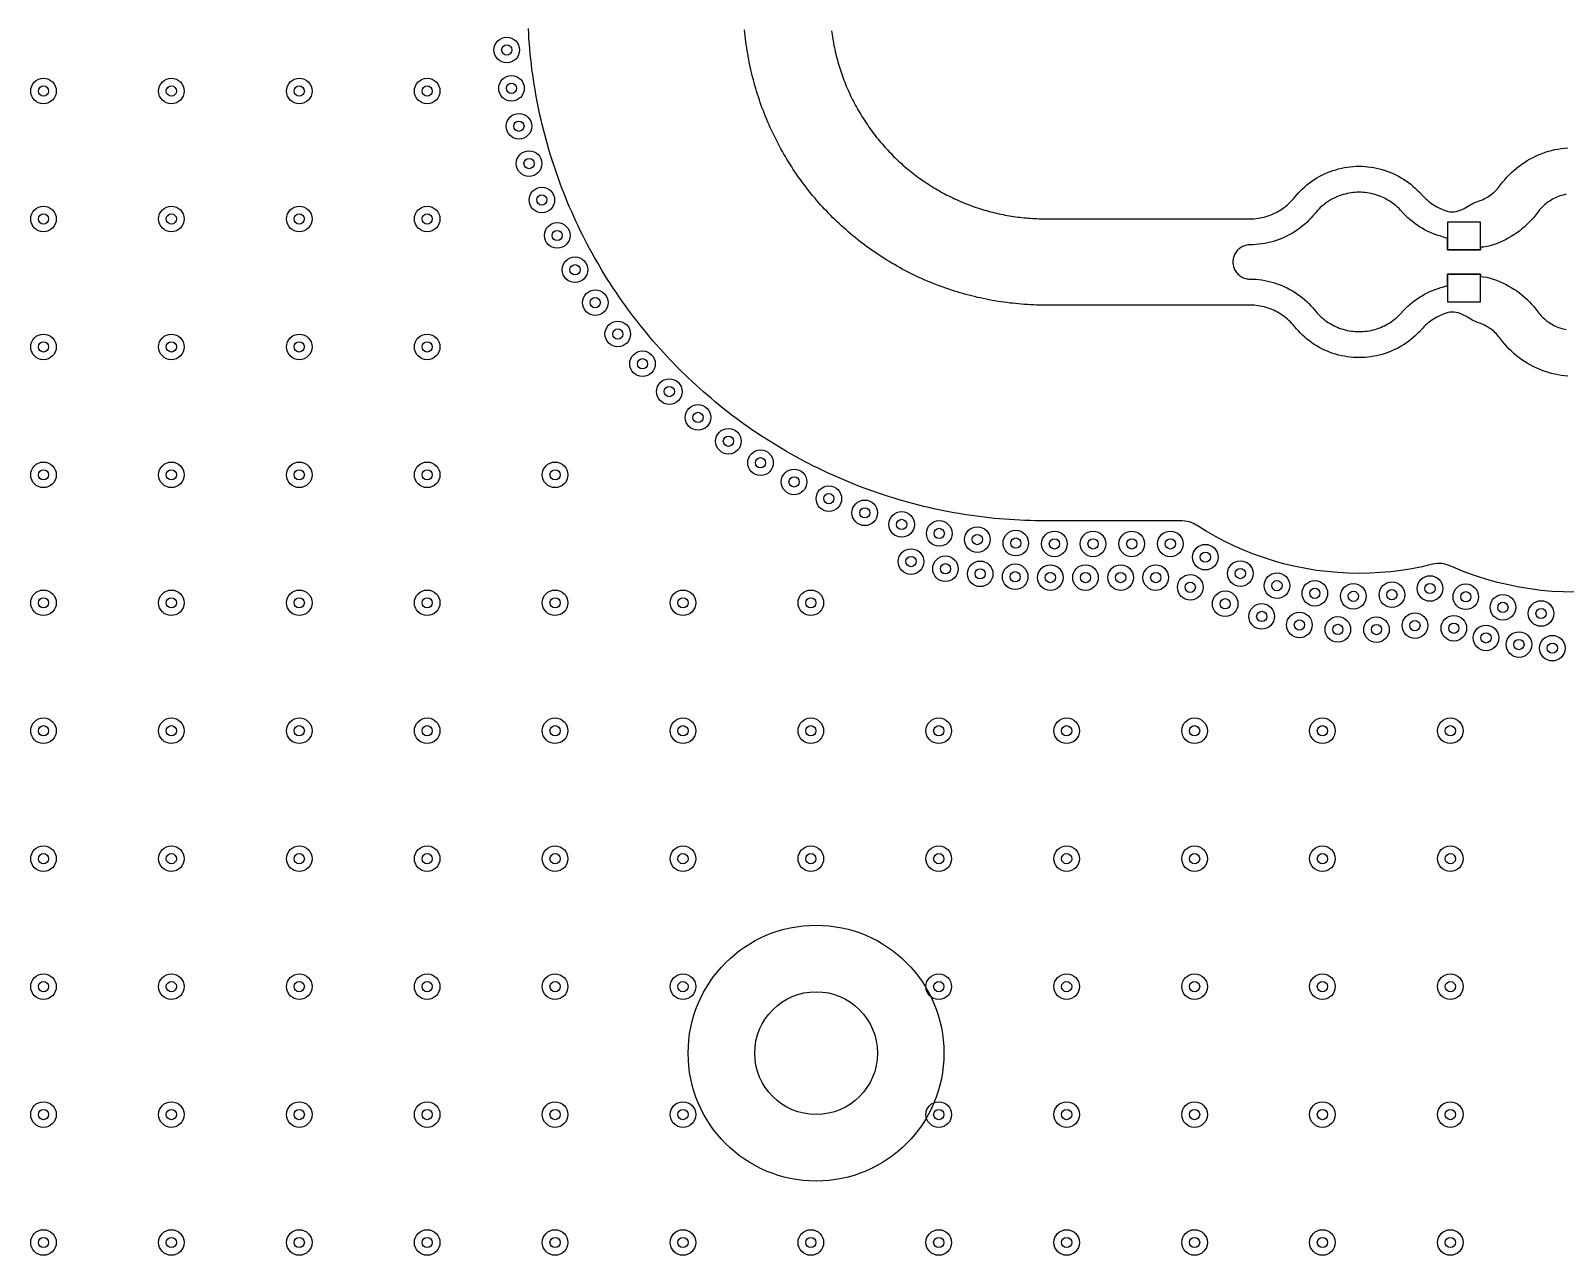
# Model space of a CAD drawing. Header units: millimetres. Extents: x 0 to 121, y -74 to 63.
# Drawn here: x 41 to 71, y -4 to 19.93 of the extents above; entities that cross this region are included whole.
import ezdxf

# ---------------------------------------------------------------- set-up
doc = ezdxf.new("R2010")
doc.units = ezdxf.units.MM
for name, color, linetype in [('MOUNT_HEAD_KEEPOUT', 6, 'Continuous'), ('MOUNT_HOLES_PTH', 1, 'Continuous'), ('RES_PADS_0402', 6, 'Continuous'), ('TOP_COPPER', 1, 'Continuous'), ('TOP_GROUND_POUR', 3, 'Continuous'), ('VIA_HOLES', 7, 'Continuous'), ('VIA_PADS', 2, 'Continuous')]:
    doc.layers.add(name, color=color, linetype=linetype)

msp = doc.modelspace()

# ---------------------------------------------------------------- linework, layer by layer
at = {"layer": 'MOUNT_HEAD_KEEPOUT'}
msp.add_circle((56.352, -0.05), 2.5, dxfattribs=at)
at = {"layer": 'MOUNT_HOLES_PTH'}
msp.add_circle((56.352, -0.05), 1.2, dxfattribs=at)
at = {"layer": 'RES_PADS_0402'}
for points in [[(68.697, 15.65), (69.337, 15.65), (69.337, 16.19), (68.697, 16.19)], [(68.697, 14.63), (69.337, 14.63), (69.337, 15.17), (68.697, 15.17)]]:
    msp.add_lwpolyline(points, close=True, dxfattribs=at)
at = {"layer": 'TOP_COPPER'}
for points in [[(71.048, 13.178), (70.983, 13.184), (70.919, 13.192), (70.856, 13.203), (70.792, 13.215), (70.729, 13.23), (70.667, 13.248), (70.606, 13.267), (70.545, 13.289), (70.485, 13.313), (70.426, 13.339), (70.367, 13.367), (70.31, 13.397), (70.254, 13.43), (70.2, 13.464), (70.146, 13.5), (70.094, 13.538), (70.043, 13.578), (69.994, 13.62), (69.947, 13.664), (69.9, 13.709), (69.856, 13.756), (69.813, 13.804), (69.772, 13.854), (69.714, 13.931), (69.694, 13.956), (69.672, 13.98), (69.65, 14.003), (69.627, 14.026), (69.604, 14.048), (69.579, 14.068), (69.554, 14.088), (69.528, 14.107), (69.502, 14.125), (69.474, 14.142), (69.447, 14.158), (69.418, 14.173), (69.389, 14.187), (69.36, 14.2), (69.33, 14.212), (69.3, 14.223), (69.27, 14.233), (69.239, 14.244), (69.209, 14.257), (69.179, 14.273), (69.149, 14.29), (69.117, 14.309), (69.085, 14.329), (69.051, 14.348), (69.017, 14.367), (68.98, 14.385), (68.942, 14.401), (68.904, 14.414), (68.864, 14.424), (68.824, 14.43), (68.785, 14.432), (68.745, 14.429), (68.706, 14.421), (68.669, 14.41), (68.632, 14.397), (68.595, 14.383), (68.559, 14.367), (68.524, 14.35), (68.489, 14.332), (68.455, 14.313), (68.421, 14.293), (68.388, 14.271), (68.356, 14.248), (68.325, 14.224), (68.295, 14.199), (68.265, 14.173), (68.237, 14.146), (68.209, 14.118), (68.144, 14.047), (68.104, 14.006), (68.063, 13.966), (68.02, 13.929), (67.976, 13.892), (67.93, 13.857), (67.884, 13.824), (67.836, 13.793), (67.787, 13.763), (67.737, 13.735), (67.686, 13.708), (67.635, 13.684), (67.582, 13.661), (67.529, 13.641), (67.475, 13.622), (67.42, 13.605), (67.365, 13.59), (67.309, 13.577), (67.253, 13.566), (67.196, 13.557), (67.139, 13.549), (67.082, 13.544), (67.025, 13.541), (66.968, 13.54), (66.91, 13.541), (66.852, 13.545), (66.794, 13.55), (66.737, 13.557), (66.679, 13.566), (66.622, 13.578), (66.566, 13.591), (66.51, 13.607), (66.454, 13.624), (66.4, 13.643), (66.346, 13.665), (66.292, 13.688), (66.24, 13.713), (66.189, 13.74), (66.138, 13.769), (66.089, 13.8), (66.041, 13.832), (65.994, 13.866), (65.948, 13.902), (65.904, 13.94), (65.86, 13.979), (65.819, 14.019), (65.779, 14.061), (65.74, 14.104), (65.678, 14.18), (65.651, 14.21), (65.623, 14.238), (65.595, 14.266), (65.565, 14.293), (65.535, 14.318), (65.503, 14.343), (65.471, 14.366), (65.438, 14.389), (65.404, 14.41), (65.37, 14.43), (65.334, 14.448), (65.298, 14.465), (65.262, 14.481), (65.225, 14.496), (65.187, 14.509), (65.149, 14.521), (65.111, 14.532), (65.072, 14.541), (65.033, 14.549), (64.994, 14.555), (64.954, 14.56), (64.914, 14.564), (64.875, 14.566), (64.835, 14.567), (60.835, 14.567), (60.776, 14.567), (60.718, 14.568), (60.66, 14.569), (60.602, 14.571), (60.543, 14.574), (60.485, 14.577), (60.427, 14.581), (60.369, 14.585), (60.311, 14.59), (60.253, 14.596), (60.195, 14.602), (60.137, 14.608), (60.079, 14.615), (60.021, 14.623), (59.963, 14.631), (59.906, 14.64), (59.848, 14.65), (59.791, 14.66), (59.733, 14.67), (59.676, 14.682), (59.619, 14.693), (59.562, 14.706), (59.505, 14.718), (59.448, 14.732), (59.392, 14.746), (59.335, 14.76), (59.279, 14.776), (59.223, 14.791), (59.167, 14.807), (59.111, 14.824), (59.055, 14.841), (59, 14.859), (58.944, 14.878), (58.889, 14.897), (58.834, 14.916), (58.779, 14.936), (58.725, 14.957), (58.671, 14.978), (58.616, 14.999), (58.562, 15.022), (58.509, 15.044), (58.455, 15.068), (58.402, 15.091), (58.349, 15.116), (58.296, 15.141), (58.244, 15.166), (58.191, 15.192), (58.139, 15.218), (58.088, 15.245), (58.036, 15.272), (57.985, 15.3), (57.934, 15.329), (57.883, 15.358), (57.833, 15.387), (57.783, 15.417), (57.733, 15.447), (57.684, 15.478), (57.635, 15.51), (57.586, 15.541), (57.537, 15.574), (57.489, 15.607), (57.441, 15.64), (57.394, 15.674), (57.346, 15.708), (57.3, 15.743), (57.253, 15.778), (57.207, 15.813), (57.161, 15.849), (57.116, 15.886), (57.07, 15.923), (57.026, 15.96), (56.981, 15.998), (56.937, 16.036), (56.894, 16.075), (56.851, 16.114), (56.808, 16.154), (56.765, 16.194), (56.723, 16.234), (56.682, 16.275), (56.64, 16.316), (56.6, 16.358), (56.559, 16.4), (56.519, 16.442), (56.48, 16.485), (56.44, 16.528), (56.402, 16.572), (56.363, 16.616), (56.326, 16.66), (56.288, 16.705), (56.251, 16.75), (56.215, 16.796), (56.179, 16.842), (56.143, 16.888), (56.108, 16.934), (56.073, 16.981), (56.039, 17.028), (56.005, 17.076), (55.972, 17.124), (55.939, 17.172), (55.907, 17.22), (55.875, 17.269), (55.843, 17.318), (55.813, 17.368), (55.782, 17.418), (55.752, 17.468), (55.723, 17.518), (55.694, 17.569), (55.666, 17.62), (55.638, 17.671), (55.61, 17.722), (55.583, 17.774), (55.557, 17.826), (55.531, 17.878), (55.506, 17.931), (55.481, 17.984), (55.457, 18.037), (55.433, 18.09), (55.41, 18.143), (55.387, 18.197), (55.365, 18.251), (55.343, 18.305), (55.322, 18.36), (55.301, 18.414), (55.281, 18.469), (55.262, 18.524), (55.243, 18.579), (55.225, 18.634), (55.207, 18.69), (55.189, 18.746), (55.173, 18.801), (55.156, 18.857), (55.141, 18.914), (55.126, 18.97), (55.111, 19.026), (55.097, 19.083), (55.084, 19.14), (55.071, 19.197), (55.059, 19.254), (55.047, 19.311), (55.036, 19.368), (55.025, 19.425), (55.015, 19.483), (55.006, 19.54), (54.997, 19.598), (54.988, 19.656), (54.981, 19.713), (54.973, 19.771), (54.967, 19.829), (54.961, 19.887), (54.955, 19.945)], [(56.653, 19.929), (56.659, 19.888), (56.665, 19.847), (56.671, 19.806), (56.678, 19.765), (56.685, 19.724), (56.693, 19.683), (56.701, 19.642), (56.709, 19.601), (56.718, 19.56), (56.727, 19.52), (56.736, 19.479), (56.746, 19.439), (56.757, 19.398), (56.768, 19.358), (56.779, 19.318), (56.79, 19.278), (56.802, 19.238), (56.815, 19.198), (56.827, 19.159), (56.841, 19.119), (56.854, 19.08), (56.868, 19.04), (56.882, 19.001), (56.897, 18.962), (56.912, 18.924), (56.928, 18.885), (56.943, 18.846), (56.96, 18.808), (56.976, 18.77), (56.993, 18.732), (57.011, 18.694), (57.028, 18.656), (57.046, 18.619), (57.065, 18.581), (57.084, 18.544), (57.103, 18.507), (57.123, 18.47), (57.142, 18.434), (57.163, 18.398), (57.183, 18.361), (57.204, 18.325), (57.226, 18.29), (57.247, 18.254), (57.27, 18.219), (57.292, 18.184), (57.315, 18.149), (57.338, 18.114), (57.361, 18.08), (57.385, 18.045), (57.409, 18.011), (57.434, 17.978), (57.458, 17.944), (57.483, 17.911), (57.509, 17.878), (57.535, 17.845), (57.561, 17.813), (57.587, 17.781), (57.614, 17.749), (57.641, 17.717), (57.668, 17.686), (57.696, 17.654), (57.724, 17.624), (57.752, 17.593), (57.781, 17.563), (57.81, 17.533), (57.839, 17.503), (57.868, 17.473), (57.898, 17.444), (57.928, 17.415), (57.958, 17.387), (57.989, 17.359), (58.02, 17.331), (58.051, 17.303), (58.082, 17.276), (58.114, 17.249), (58.146, 17.222), (58.178, 17.195), (58.211, 17.169), (58.243, 17.144), (58.276, 17.118), (58.31, 17.093), (58.343, 17.068), (58.377, 17.044), (58.411, 17.02), (58.445, 16.996), (58.479, 16.973), (58.514, 16.949), (58.549, 16.927), (58.584, 16.904), (58.619, 16.882), (58.655, 16.86), (58.691, 16.839), (58.727, 16.818), (58.763, 16.797), (58.799, 16.777), (58.836, 16.757), (58.873, 16.738), (58.91, 16.718), (58.947, 16.7), (58.984, 16.681), (59.022, 16.663), (59.059, 16.645), (59.097, 16.628), (59.135, 16.611), (59.173, 16.594), (59.212, 16.578), (59.25, 16.562), (59.289, 16.547), (59.328, 16.532), (59.367, 16.517), (59.406, 16.503), (59.445, 16.489), (59.484, 16.475), (59.524, 16.462), (59.564, 16.449), (59.603, 16.437), (59.643, 16.425), (59.683, 16.414), (59.723, 16.402), (59.764, 16.392), (59.804, 16.381), (59.844, 16.371), (59.885, 16.362), (59.926, 16.352), (59.966, 16.344), (60.007, 16.335), (60.048, 16.327), (60.089, 16.32), (60.13, 16.313), (60.171, 16.306), (60.212, 16.299), (60.253, 16.294), (60.295, 16.288), (60.336, 16.283), (60.377, 16.278), (60.419, 16.274), (60.46, 16.27), (60.502, 16.266), (60.543, 16.263), (60.585, 16.261), (60.627, 16.258), (60.668, 16.257), (60.71, 16.255), (60.751, 16.254), (60.793, 16.253), (60.835, 16.253), (64.835, 16.253), (64.875, 16.254), (64.914, 16.256), (64.954, 16.26), (64.994, 16.265), (65.033, 16.271), (65.072, 16.279), (65.111, 16.288), (65.149, 16.299), (65.187, 16.311), (65.225, 16.324), (65.262, 16.339), (65.298, 16.355), (65.334, 16.372), (65.37, 16.39), (65.404, 16.41), (65.438, 16.431), (65.471, 16.454), (65.503, 16.477), (65.535, 16.502), (65.565, 16.527), (65.595, 16.554), (65.623, 16.582), (65.651, 16.61), (65.678, 16.64), (65.74, 16.716), (65.779, 16.759), (65.819, 16.801), (65.86, 16.841), (65.904, 16.88), (65.948, 16.918), (65.994, 16.954), (66.041, 16.988), (66.089, 17.02), (66.138, 17.051), (66.189, 17.08), (66.24, 17.107), (66.292, 17.132), (66.346, 17.155), (66.4, 17.177), (66.454, 17.196), (66.51, 17.213), (66.566, 17.229), (66.622, 17.242), (66.679, 17.254), (66.737, 17.263), (66.794, 17.27), (66.852, 17.275), (66.91, 17.279), (66.968, 17.28), (67.025, 17.279), (67.082, 17.276), (67.139, 17.271), (67.196, 17.263), (67.253, 17.254), (67.309, 17.243), (67.365, 17.23), (67.42, 17.215), (67.475, 17.198), (67.529, 17.179), (67.582, 17.159), (67.635, 17.136), (67.686, 17.112), (67.737, 17.085), (67.787, 17.057), (67.836, 17.027), (67.884, 16.996), (67.93, 16.963), (67.976, 16.928), (68.02, 16.891), (68.063, 16.854), (68.104, 16.814), (68.144, 16.773), (68.209, 16.702), (68.237, 16.674), (68.265, 16.647), (68.295, 16.621), (68.325, 16.596), (68.356, 16.572), (68.388, 16.549), (68.421, 16.527), (68.455, 16.507), (68.489, 16.488), (68.524, 16.47), (68.559, 16.453), (68.595, 16.437), (68.632, 16.423), (68.669, 16.41), (68.706, 16.399), (68.745, 16.391), (68.785, 16.388), (68.824, 16.39), (68.864, 16.396), (68.904, 16.406), (68.942, 16.419), (68.98, 16.435), (69.017, 16.453), (69.051, 16.472), (69.085, 16.491), (69.117, 16.511), (69.149, 16.53), (69.179, 16.547), (69.209, 16.563), (69.239, 16.576), (69.27, 16.587), (69.3, 16.597), (69.33, 16.608), (69.36, 16.62), (69.389, 16.633), (69.418, 16.647), (69.447, 16.662), (69.474, 16.678), (69.502, 16.695), (69.528, 16.713), (69.554, 16.732), (69.579, 16.752), (69.604, 16.772), (69.627, 16.794), (69.65, 16.817), (69.672, 16.84), (69.694, 16.864), (69.714, 16.889), (69.772, 16.966), (69.813, 17.016), (69.856, 17.064), (69.9, 17.111), (69.947, 17.156), (69.994, 17.2), (70.043, 17.242), (70.094, 17.282), (70.146, 17.32), (70.2, 17.356), (70.254, 17.39), (70.31, 17.423), (70.367, 17.453), (70.426, 17.481), (70.485, 17.507), (70.545, 17.531), (70.606, 17.553), (70.667, 17.572), (70.729, 17.59), (70.792, 17.605), (70.856, 17.617), (70.919, 17.628), (70.983, 17.636), (71.048, 17.642)], [(71.017, 16.731), (70.986, 16.725), (70.955, 16.717), (70.924, 16.709), (70.893, 16.699), (70.863, 16.688), (70.833, 16.676), (70.804, 16.664), (70.775, 16.65), (70.747, 16.635), (70.719, 16.618), (70.692, 16.601), (70.665, 16.583), (70.639, 16.565), (70.614, 16.545), (70.59, 16.524), (70.566, 16.502), (70.543, 16.48), (70.521, 16.457), (70.5, 16.432), (70.479, 16.408), (70.421, 16.331), (70.38, 16.281), (70.337, 16.232), (70.293, 16.185), (70.247, 16.14), (70.199, 16.097), (70.15, 16.055), (70.099, 16.015), (70.047, 15.977), (69.994, 15.94), (69.939, 15.906), (69.883, 15.874), (69.826, 15.843), (69.768, 15.815), (69.709, 15.789), (69.649, 15.765), (69.588, 15.744), (69.526, 15.724), (69.463, 15.71), (69.399, 15.701), (69.337, 15.697), (69.337, 15.65), (68.697, 15.65), (68.697, 15.865), (68.674, 15.874), (68.619, 15.893), (68.565, 15.911), (68.51, 15.928), (68.456, 15.947), (68.403, 15.967), (68.35, 15.99), (68.298, 16.014), (68.247, 16.041), (68.198, 16.069), (68.149, 16.099), (68.101, 16.13), (68.054, 16.163), (68.009, 16.198), (67.965, 16.235), (67.922, 16.272), (67.88, 16.312), (67.84, 16.353), (67.775, 16.424), (67.748, 16.452), (67.719, 16.479), (67.69, 16.505), (67.66, 16.53), (67.628, 16.554), (67.596, 16.577), (67.564, 16.599), (67.53, 16.619), (67.496, 16.638), (67.461, 16.656), (67.425, 16.673), (67.389, 16.689), (67.353, 16.703), (67.316, 16.716), (67.278, 16.727), (67.24, 16.738), (67.202, 16.747), (67.163, 16.754), (67.125, 16.761), (67.086, 16.765), (67.047, 16.769), (67.007, 16.771), (66.968, 16.772), (66.928, 16.771), (66.888, 16.769), (66.849, 16.765), (66.809, 16.76), (66.77, 16.754), (66.731, 16.746), (66.692, 16.737), (66.654, 16.726), (66.616, 16.714), (66.578, 16.701), (66.541, 16.686), (66.504, 16.67), (66.468, 16.653), (66.433, 16.634), (66.399, 16.615), (66.365, 16.594), (66.332, 16.571), (66.299, 16.548), (66.268, 16.523), (66.238, 16.498), (66.208, 16.471), (66.179, 16.443), (66.152, 16.414), (66.125, 16.385), (66.063, 16.309), (66.024, 16.266), (65.984, 16.224), (65.942, 16.183), (65.899, 16.144), (65.855, 16.107), (65.809, 16.071), (65.762, 16.037), (65.714, 16.005), (65.665, 15.974), (65.614, 15.945), (65.563, 15.918), (65.51, 15.893), (65.457, 15.87), (65.403, 15.848), (65.348, 15.829), (65.293, 15.811), (65.237, 15.796), (65.181, 15.783), (65.124, 15.771), (65.066, 15.762), (65.009, 15.755), (64.951, 15.749), (64.893, 15.746), (64.835, 15.745), (64.813, 15.745), (64.791, 15.742), (64.769, 15.739), (64.748, 15.734), (64.727, 15.727), (64.706, 15.72), (64.686, 15.711), (64.667, 15.7), (64.649, 15.689), (64.631, 15.676), (64.614, 15.662), (64.598, 15.647), (64.583, 15.631), (64.569, 15.614), (64.556, 15.596), (64.544, 15.578), (64.534, 15.558), (64.525, 15.538), (64.517, 15.518), (64.511, 15.497), (64.506, 15.475), (64.502, 15.454), (64.5, 15.432), (64.5, 15.41), (64.5, 15.388), (64.502, 15.366), (64.506, 15.345), (64.511, 15.323), (64.517, 15.302), (64.525, 15.282), (64.534, 15.262), (64.544, 15.242), (64.556, 15.224), (64.569, 15.206), (64.583, 15.189), (64.598, 15.173), (64.614, 15.158), (64.631, 15.144), (64.649, 15.131), (64.667, 15.12), (64.686, 15.109), (64.706, 15.1), (64.727, 15.093), (64.748, 15.086), (64.769, 15.081), (64.791, 15.078), (64.813, 15.075), (64.835, 15.075), (64.893, 15.074), (64.951, 15.071), (65.009, 15.065), (65.066, 15.058), (65.124, 15.049), (65.181, 15.037), (65.237, 15.024), (65.293, 15.009), (65.348, 14.991), (65.403, 14.972), (65.457, 14.95), (65.51, 14.927), (65.563, 14.902), (65.614, 14.875), (65.665, 14.846), (65.714, 14.815), (65.762, 14.783), (65.809, 14.749), (65.855, 14.713), (65.899, 14.676), (65.942, 14.637), (65.984, 14.596), (66.024, 14.554), (66.063, 14.511), (66.125, 14.435), (66.152, 14.406), (66.179, 14.377), (66.208, 14.349), (66.238, 14.322), (66.268, 14.297), (66.299, 14.272), (66.332, 14.249), (66.365, 14.226), (66.399, 14.205), (66.433, 14.186), (66.468, 14.167), (66.504, 14.15), (66.541, 14.134), (66.578, 14.119), (66.616, 14.106), (66.654, 14.094), (66.692, 14.083), (66.731, 14.074), (66.77, 14.066), (66.809, 14.06), (66.849, 14.055), (66.888, 14.051), (66.928, 14.049), (66.968, 14.048), (67.007, 14.049), (67.047, 14.051), (67.086, 14.055), (67.125, 14.059), (67.163, 14.066), (67.202, 14.073), (67.24, 14.082), (67.278, 14.093), (67.316, 14.104), (67.353, 14.117), (67.389, 14.131), (67.425, 14.147), (67.461, 14.164), (67.496, 14.182), (67.53, 14.201), (67.564, 14.221), (67.596, 14.243), (67.628, 14.266), (67.66, 14.29), (67.69, 14.315), (67.719, 14.341), (67.748, 14.368), (67.775, 14.396), (67.84, 14.467), (67.88, 14.508), (67.922, 14.548), (67.965, 14.585), (68.009, 14.622), (68.054, 14.657), (68.101, 14.69), (68.149, 14.721), (68.198, 14.751), (68.247, 14.779), (68.298, 14.806), (68.35, 14.83), (68.403, 14.853), (68.456, 14.873), (68.51, 14.892), (68.565, 14.909), (68.619, 14.927), (68.674, 14.946), (68.697, 14.955), (68.697, 15.17), (69.337, 15.17), (69.337, 15.123), (69.399, 15.119), (69.463, 15.11), (69.526, 15.096), (69.588, 15.076), (69.649, 15.055), (69.709, 15.031), (69.768, 15.005), (69.826, 14.977), (69.883, 14.946), (69.939, 14.914), (69.994, 14.88), (70.047, 14.843), (70.099, 14.805), (70.15, 14.765), (70.199, 14.723), (70.247, 14.68), (70.293, 14.635), (70.337, 14.588), (70.38, 14.539), (70.421, 14.489), (70.479, 14.412), (70.5, 14.388), (70.521, 14.363), (70.543, 14.34), (70.566, 14.318), (70.59, 14.296), (70.614, 14.275), (70.639, 14.255), (70.665, 14.237), (70.692, 14.219), (70.719, 14.202), (70.747, 14.185), (70.775, 14.17), (70.804, 14.156), (70.833, 14.144), (70.863, 14.132), (70.893, 14.121), (70.924, 14.111), (70.955, 14.103), (70.986, 14.095), (71.017, 14.089)]]:
    msp.add_lwpolyline(points, dxfattribs=at)
at = {"layer": 'TOP_GROUND_POUR'}
msp.add_lwpolyline([(71.178, 8.957), (70.96, 8.961), (70.743, 8.973), (70.528, 8.993), (70.312, 9.02), (70.098, 9.055), (69.886, 9.098), (69.675, 9.148), (69.466, 9.206), (69.259, 9.272), (69.055, 9.345), (68.854, 9.425), (68.73, 9.477), (68.686, 9.494), (68.64, 9.507), (68.593, 9.515), (68.545, 9.52), (68.498, 9.519), (68.45, 9.514), (68.404, 9.505), (68.397, 9.503), (68.197, 9.455), (67.994, 9.416), (67.791, 9.382), (67.586, 9.358), (67.38, 9.339), (67.174, 9.329), (66.966, 9.324), (66.759, 9.329), (66.55, 9.339), (66.341, 9.359), (66.134, 9.384), (65.927, 9.419), (65.722, 9.459), (65.518, 9.508), (65.316, 9.563), (65.117, 9.627), (64.919, 9.696), (64.725, 9.774), (64.533, 9.857), (64.345, 9.948), (64.159, 10.045), (63.978, 10.15), (63.8, 10.259), (63.784, 10.27), (63.742, 10.294), (63.699, 10.314), (63.653, 10.33), (63.607, 10.341), (63.559, 10.348), (63.511, 10.351), (60.885, 10.351), (60.812, 10.351), (60.735, 10.351), (60.635, 10.353), (60.535, 10.355), (60.435, 10.358), (60.335, 10.363), (60.235, 10.368), (60.136, 10.375), (60.036, 10.382), (59.936, 10.391), (59.837, 10.4), (59.737, 10.411), (59.638, 10.422), (59.539, 10.434), (59.44, 10.447), (59.341, 10.462), (59.242, 10.477), (59.143, 10.493), (59.045, 10.51), (58.947, 10.529), (58.848, 10.547), (58.751, 10.568), (58.653, 10.589), (58.555, 10.611), (58.458, 10.634), (58.361, 10.658), (58.264, 10.683), (58.168, 10.709), (58.071, 10.735), (57.975, 10.763), (57.879, 10.792), (57.784, 10.822), (57.689, 10.852), (57.594, 10.884), (57.499, 10.916), (57.405, 10.95), (57.311, 10.984), (57.218, 11.019), (57.125, 11.055), (57.032, 11.093), (56.939, 11.13), (56.847, 11.17), (56.756, 11.209), (56.664, 11.25), (56.573, 11.292), (56.483, 11.334), (56.393, 11.378), (56.303, 11.422), (56.214, 11.467), (56.126, 11.513), (56.037, 11.56), (55.95, 11.608), (55.862, 11.657), (55.775, 11.706), (55.689, 11.757), (55.603, 11.808), (55.518, 11.86), (55.433, 11.913), (55.349, 11.967), (55.265, 12.022), (55.182, 12.077), (55.099, 12.133), (55.017, 12.19), (54.936, 12.248), (54.855, 12.307), (54.775, 12.366), (54.695, 12.426), (54.616, 12.488), (54.537, 12.549), (54.459, 12.612), (54.382, 12.675), (54.305, 12.74), (54.229, 12.804), (54.154, 12.87), (54.079, 12.936), (54.005, 13.004), (53.931, 13.071), (53.859, 13.14), (53.786, 13.209), (53.715, 13.279), (53.644, 13.35), (53.575, 13.421), (53.505, 13.493), (53.437, 13.566), (53.369, 13.639), (53.302, 13.714), (53.235, 13.788), (53.17, 13.864), (53.105, 13.94), (53.041, 14.017), (52.977, 14.094), (52.915, 14.172), (52.853, 14.25), (52.792, 14.329), (52.731, 14.409), (52.672, 14.49), (52.613, 14.57), (52.556, 14.652), (52.498, 14.734), (52.442, 14.817), (52.387, 14.9), (52.332, 14.984), (52.278, 15.068), (52.226, 15.153), (52.173, 15.238), (52.122, 15.324), (52.072, 15.41), (52.022, 15.497), (51.973, 15.584), (51.926, 15.672), (51.878, 15.76), (51.833, 15.849), (51.787, 15.938), (51.743, 16.028), (51.699, 16.118), (51.657, 16.208), (51.615, 16.299), (51.575, 16.39), (51.535, 16.482), (51.496, 16.574), (51.458, 16.666), (51.421, 16.759), (51.384, 16.852), (51.349, 16.946), (51.315, 17.04), (51.282, 17.134), (51.249, 17.229), (51.218, 17.324), (51.187, 17.419), (51.157, 17.514), (51.128, 17.61), (51.101, 17.706), (51.074, 17.802), (51.048, 17.899), (51.023, 17.996), (50.999, 18.093), (50.976, 18.19), (50.954, 18.288), (50.933, 18.385), (50.913, 18.483), (50.894, 18.581), (50.876, 18.68), (50.858, 18.778), (50.842, 18.877), (50.827, 18.975), (50.813, 19.074), (50.799, 19.173), (50.787, 19.273), (50.776, 19.372), (50.765, 19.471), (50.756, 19.571), (50.748, 19.671), (50.74, 19.77), (50.734, 19.87), (50.728, 19.97)], dxfattribs=at)
at = {"layer": 'VIA_HOLES'}
for centre in [(50.306, 19.552), (50.398, 18.803), (41.25, 18.75), (43.75, 18.75), (46.25, 18.75), (48.75, 18.75), (50.544, 18.062), (50.742, 17.333), (50.992, 16.621), (41.25, 16.25), (43.75, 16.25), (46.25, 16.25), (48.75, 16.25), (51.292, 15.928), (51.64, 15.258), (52.036, 14.615), (52.476, 14.002), (41.25, 13.75), (43.75, 13.75), (46.25, 13.75), (48.75, 13.75), (52.959, 13.421), (53.483, 12.877), (54.044, 12.372), (54.639, 11.907), (55.266, 11.487), (41.25, 11.25), (43.75, 11.25), (46.25, 11.25), (48.75, 11.25), (51.25, 11.25), (55.922, 11.112), (56.602, 10.785), (57.304, 10.508), (58.025, 10.281), (58.759, 10.106), (59.504, 9.985), (60.256, 9.917), (61.011, 9.901), (61.766, 9.901), (62.522, 9.901), (63.277, 9.901), (58.208, 9.555), (63.961, 9.641), (58.881, 9.415), (59.56, 9.316), (60.244, 9.259), (60.931, 9.243), (61.618, 9.243), (62.305, 9.243), (62.991, 9.243), (64.645, 9.321), (63.666, 9.053), (65.361, 9.085), (66.101, 8.935), (67.608, 8.908), (68.352, 9.03), (41.25, 8.75), (43.75, 8.75), (46.25, 8.75), (48.75, 8.75), (51.25, 8.75), (53.75, 8.75), (56.25, 8.75), (64.349, 8.731), (66.854, 8.877), (69.052, 8.868), (69.777, 8.661), (65.063, 8.484), (65.8, 8.317), (68.058, 8.304), (70.523, 8.541), (66.551, 8.23), (67.306, 8.226), (68.818, 8.253), (69.447, 8.064), (70.091, 7.934), (70.744, 7.864), (41.25, 6.25), (43.75, 6.25), (46.25, 6.25), (48.75, 6.25), (51.25, 6.25), (53.75, 6.25), (56.25, 6.25), (58.75, 6.25), (61.25, 6.25), (63.75, 6.25), (66.25, 6.25), (68.75, 6.25), (41.25, 3.75), (43.75, 3.75), (46.25, 3.75), (48.75, 3.75), (51.25, 3.75), (53.75, 3.75), (56.25, 3.75), (58.75, 3.75), (61.25, 3.75), (63.75, 3.75), (66.25, 3.75), (68.75, 3.75), (41.25, 1.25), (43.75, 1.25), (46.25, 1.25), (48.75, 1.25), (51.25, 1.25), (53.75, 1.25), (58.75, 1.25), (61.25, 1.25), (63.75, 1.25), (66.25, 1.25), (68.75, 1.25), (41.25, -1.25), (43.75, -1.25), (46.25, -1.25), (48.75, -1.25), (51.25, -1.25), (53.75, -1.25), (58.75, -1.25), (61.25, -1.25), (63.75, -1.25), (66.25, -1.25), (68.75, -1.25), (41.25, -3.75), (43.75, -3.75), (46.25, -3.75), (48.75, -3.75), (51.25, -3.75), (53.75, -3.75), (56.25, -3.75), (58.75, -3.75), (61.25, -3.75), (63.75, -3.75), (66.25, -3.75), (68.75, -3.75)]:
    msp.add_circle(centre, 0.1, dxfattribs=at)
at = {"layer": 'VIA_PADS'}
for centre in [(50.306, 19.552), (41.25, 18.75), (43.75, 18.75), (46.25, 18.75), (48.75, 18.75), (50.398, 18.803), (50.544, 18.062), (50.742, 17.333), (50.992, 16.621), (41.25, 16.25), (43.75, 16.25), (46.25, 16.25), (48.75, 16.25), (51.292, 15.928), (51.64, 15.258), (52.036, 14.615), (52.476, 14.002), (41.25, 13.75), (43.75, 13.75), (46.25, 13.75), (48.75, 13.75), (52.959, 13.421), (53.483, 12.877), (54.044, 12.372), (54.639, 11.907), (55.266, 11.487), (41.25, 11.25), (43.75, 11.25), (46.25, 11.25), (48.75, 11.25), (51.25, 11.25), (55.922, 11.112), (56.602, 10.785), (57.304, 10.508), (58.025, 10.281), (58.759, 10.106), (59.504, 9.985), (60.256, 9.917), (61.011, 9.901), (61.766, 9.901), (62.522, 9.901), (63.277, 9.901), (58.208, 9.555), (58.881, 9.415), (63.961, 9.641), (59.56, 9.316), (60.244, 9.259), (60.931, 9.243), (61.618, 9.243), (62.305, 9.243), (62.991, 9.243), (63.666, 9.053), (64.645, 9.321), (65.361, 9.085), (41.25, 8.75), (43.75, 8.75), (46.25, 8.75), (48.75, 8.75), (51.25, 8.75), (53.75, 8.75), (56.25, 8.75), (66.101, 8.935), (66.854, 8.877), (67.608, 8.908), (68.352, 9.03), (69.052, 8.868), (64.349, 8.731), (65.063, 8.484), (69.777, 8.661), (70.523, 8.541), (65.8, 8.317), (66.551, 8.23), (67.306, 8.226), (68.058, 8.304), (68.818, 8.253), (69.447, 8.064), (70.091, 7.934), (70.744, 7.864), (41.25, 6.25), (43.75, 6.25), (46.25, 6.25), (48.75, 6.25), (51.25, 6.25), (53.75, 6.25), (56.25, 6.25), (58.75, 6.25), (61.25, 6.25), (63.75, 6.25), (66.25, 6.25), (68.75, 6.25), (41.25, 3.75), (43.75, 3.75), (46.25, 3.75), (48.75, 3.75), (51.25, 3.75), (53.75, 3.75), (56.25, 3.75), (58.75, 3.75), (61.25, 3.75), (63.75, 3.75), (66.25, 3.75), (68.75, 3.75), (41.25, 1.25), (43.75, 1.25), (46.25, 1.25), (48.75, 1.25), (51.25, 1.25), (53.75, 1.25), (58.75, 1.25), (61.25, 1.25), (63.75, 1.25), (66.25, 1.25), (68.75, 1.25), (41.25, -1.25), (43.75, -1.25), (46.25, -1.25), (48.75, -1.25), (51.25, -1.25), (53.75, -1.25), (58.75, -1.25), (61.25, -1.25), (63.75, -1.25), (66.25, -1.25), (68.75, -1.25), (41.25, -3.75), (43.75, -3.75), (46.25, -3.75), (48.75, -3.75), (51.25, -3.75), (53.75, -3.75), (56.25, -3.75), (58.75, -3.75), (61.25, -3.75), (63.75, -3.75), (66.25, -3.75), (68.75, -3.75)]:
    msp.add_circle(centre, 0.25, dxfattribs=at)

doc.saveas('drawing.dxf')
